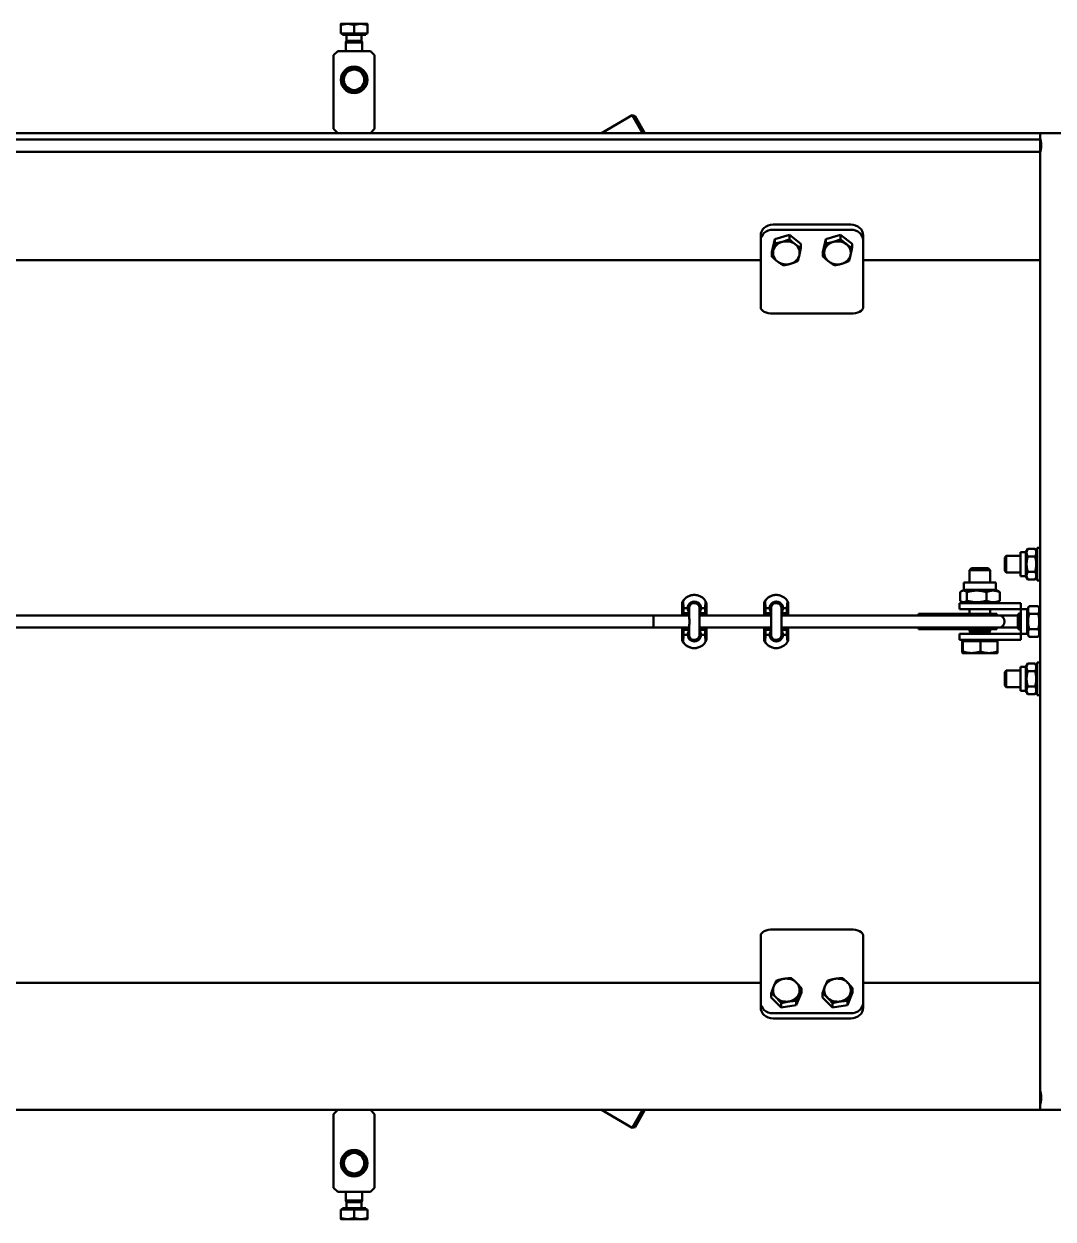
# Model space of a CAD drawing. Extents: x -3873 to 164127, y 7129 to 96529.
# Drawn here: x 86683 to 87185, y 70043 to 70627 of the extents above; entities that cross this region are included whole.
import ezdxf

# ---------------------------------------------------------------- set-up
doc = ezdxf.new("R2010")
doc.units = 0
doc.layers.add('LAYOUT Kromeka', color=1, linetype='CONTINUOUS', lineweight=5)
doc.layers.add('Visible (ISO)', color=7, linetype='CONTINUOUS', lineweight=50)

# ---------------------------------------------------------------- blocks, each defined once
blk = doc.blocks.new('Ana gerdirme')
at = {"layer": 'Visible (ISO)', "color": 0}
for p, q in [((52722.16, 103115.61), (52718.91, 103115.61)), ((52718.91, 103110.91), (52718.91, 103115.03)), ((52725.41, 103110.91), (52718.91, 103110.91)), ((52719.71, 103110.91), (52719.71, 103110.31)), ((52728.66, 103115.61), (52722.16, 103115.61)), ((52725.41, 103110.91), (52725.41, 103115.03)), ((52731.91, 103110.91), (52725.41, 103110.91)), ((52731.91, 103115.61), (52728.66, 103115.61)), ((52731.11, 103110.91), (52731.11, 103110.31)), ((52731.91, 103110.91), (52731.91, 103115.03)), ((52719.71, 103110.31), (52731.11, 103110.31)), ((52721.75, 103107.33), (52721.41, 103106.56)), ((52721.41, 103106.56), (52729.41, 103106.56)), ((52721.41, 103106.56), (52721.41, 103102.31)), ((52721.75, 103110.31), (52721.75, 103107.33)), ((52721.75, 103107.33), (52729.07, 103107.33)), ((52729.07, 103110.31), (52729.07, 103107.33)), ((52729.07, 103107.33), (52729.41, 103106.56)), ((52729.41, 103106.56), (52729.41, 103102.31)), ((52715.41, 103100.31), (52717.41, 103102.31)), ((52715.41, 103100.31), (52715.41, 103064.31)), ((52733.41, 103102.31), (52717.41, 103102.31)), ((52733.41, 103102.31), (52735.41, 103100.31)), ((52735.41, 103064.31), (52735.41, 103100.31)), ((52727.91, 103094.31), (52722.91, 103094.31)), ((52719.41, 103088.31), (52719.41, 103085.81)), ((52731.41, 103085.81), (52731.41, 103088.31)), ((52861.19, 103071.01), (52846.12, 103062.31)), ((52866.21, 103062.31), (52861.19, 103071.01)), ((52862.55, 103070.64), (52861.19, 103071.01)), ((52862.55, 103070.64), (52867.36, 103062.31)), ((52717.41, 103062.31), (52715.41, 103064.31)), ((52735.41, 103064.31), (52733.41, 103062.31)), ((53060.41, 103059.21), (52062.41, 103059.21)), ((53060.41, 103062.31), (52331.26, 103062.31)), ((53060.41, 103059.56), (53060.41, 103062.31)), ((53060.41, 103062.31), (53072.41, 103062.31)), ((53060.41, 103059.21), (53060.41, 103059.56)), ((53060.41, 103059.21), (53060.41, 103053.21)), ((53060.41, 103053.21), (52062.41, 103053.21)), ((53060.41, 103053.06), (53060.41, 103053.21)), ((53060.41, 102826.44), (53060.41, 103053.06)), ((52929.91, 103017.63), (52967.91, 103017.63)), ((52923.91, 103012.43), (52923.91, 103009.93)), ((52929.91, 103015.13), (52967.91, 103015.13)), ((52930.78, 103010.47), (52937.9, 103012.54)), ((52937.9, 103012.54), (52943.53, 103008.24)), ((52937.9, 103012.54), (52937.9, 103010.48)), ((52955.78, 103010.47), (52962.9, 103012.54)), ((52962.9, 103012.54), (52968.53, 103008.24)), ((52962.9, 103012.54), (52962.9, 103010.48)), ((52973.91, 103009.93), (52973.91, 103012.43)), ((52923.91, 102991.1), (52923.91, 103009.93)), ((52929.3, 103004.1), (52930.78, 103010.47)), ((52930.78, 103010.47), (52930.78, 103008.41)), ((52943.53, 103008.24), (52943.53, 103006.18)), ((52954.3, 103004.1), (52955.78, 103010.47)), ((52955.78, 103010.47), (52955.78, 103008.41)), ((52968.53, 103008.24), (52968.53, 103006.18)), ((52973.91, 103009.93), (52973.91, 102991.1)), ((52923.91, 103000.31), (52396.91, 103000.31)), ((52929.3, 103004.1), (52929.3, 103002.04)), ((52954.3, 103004.1), (52954.3, 103002.04)), ((53060.41, 103000.31), (52973.91, 103000.31)), ((52923.91, 102991.1), (52923.91, 102988.02)), ((52973.91, 102988.02), (52973.91, 102991.1)), ((52923.91, 102977.15), (52923.91, 102988.02)), ((52973.91, 102988.02), (52973.91, 102977.15)), ((52967.91, 102974.15), (52929.91, 102974.15)), ((53043.01, 102855.04), (53043.78, 102855.81)), ((53043.01, 102848.58), (53043.01, 102855.04)), ((53043.78, 102855.81), (53043.78, 102847.81)), ((53050.81, 102855.81), (53043.78, 102855.81)), ((53050.81, 102846.01), (53050.81, 102857.61)), ((53053.31, 102857.61), (53050.81, 102857.61)), ((53053.31, 102857.61), (53054.3, 102859.32)), ((53053.31, 102846.01), (53053.31, 102857.61)), ((53057.83, 102859.32), (53054.3, 102859.32)), ((53057.83, 102855.56), (53054.3, 102855.56)), ((53058.81, 102857.61), (53057.83, 102859.32)), ((53058.81, 102843.81), (53058.81, 102859.81)), ((53060.41, 102859.81), (53058.81, 102859.81)), ((53026.83, 102849.81), (53025.91, 102848.89)), ((53035.91, 102848.89), (53025.91, 102848.89)), ((53025.91, 102842.81), (53025.91, 102848.89)), ((53026.83, 102849.81), (53034.99, 102849.81)), ((53034.99, 102849.81), (53035.91, 102848.89)), ((53035.91, 102842.81), (53035.91, 102848.89)), ((53043.01, 102848.58), (53043.78, 102847.81)), ((53023.11, 102842.81), (53038.71, 102842.81)), ((53023.11, 102839.31), (53023.11, 102842.81)), ((53038.71, 102839.31), (53038.71, 102842.81)), ((53050.81, 102847.81), (53043.78, 102847.81)), ((53053.31, 102846.01), (53050.81, 102846.01)), ((53053.31, 102846.01), (53054.3, 102844.3)), ((53057.83, 102848.06), (53054.3, 102848.06)), ((53057.83, 102844.3), (53054.3, 102844.3)), ((53058.81, 102846.01), (53057.83, 102844.3)), ((53060.41, 102843.81), (53058.81, 102843.81)), ((52891.46, 102836.81), (52891.47, 102836.81)), ((52931.45, 102836.81), (52931.47, 102836.81)), ((53021.26, 102833.97), (53021.26, 102838.15)), ((53023.11, 102839.31), (53021.89, 102838.61)), ((53023.11, 102839.31), (53038.71, 102839.31)), ((53024.54, 102833.97), (53024.54, 102838.15)), ((53034.19, 102833.97), (53034.19, 102838.15)), ((53038.71, 102839.31), (53039.93, 102838.61)), ((53040.56, 102833.97), (53040.56, 102838.15)), ((52885.53, 102826.81), (52885.53, 102832.98)), ((52886.02, 102833.81), (52886.28, 102830.31)), ((52891.53, 102832.81), (52891.45, 102832.81)), ((52896.74, 102830.31), (52896.97, 102833.81)), ((52897.38, 102826.81), (52897.38, 102832.98)), ((52925.53, 102826.81), (52925.53, 102832.98)), ((52926.02, 102833.81), (52926.28, 102830.31)), ((52931.53, 102832.81), (52931.45, 102832.81)), ((52936.74, 102830.31), (52936.97, 102833.81)), ((52937.38, 102826.81), (52937.38, 102832.98)), ((53020.91, 102832.81), (53020.91, 102829.81)), ((53020.91, 102832.81), (53023.91, 102832.81)), ((53023.11, 102832.81), (53021.89, 102833.51)), ((53050.91, 102832.81), (53023.91, 102832.81)), ((53038.71, 102832.81), (53039.93, 102833.51)), ((53050.91, 102829.81), (53050.91, 102832.81)), ((53053.91, 102829.46), (53054.98, 102831.32)), ((53059.34, 102831.32), (53054.98, 102831.32)), ((53060.41, 102829.46), (53059.34, 102831.32)), ((52194.94, 102826.81), (52871.54, 102826.81)), ((52889.06, 102826.81), (52871.54, 102826.81)), ((52886.28, 102827.81), (52885.98, 102827.28)), ((52886.28, 102830.31), (52886.28, 102827.81)), ((52888.26, 102830.31), (52886.28, 102830.31)), ((52886.28, 102827.81), (52889.06, 102827.81)), ((52894.06, 102827.81), (52896.74, 102827.81)), ((52929.06, 102826.81), (52894.06, 102826.81)), ((52896.74, 102830.31), (52894.76, 102830.31)), ((52896.74, 102827.81), (52896.74, 102830.31)), ((52897, 102827.28), (52896.74, 102827.81)), ((52926.28, 102827.81), (52925.98, 102827.28)), ((52926.28, 102830.31), (52926.28, 102827.81)), ((52928.26, 102830.31), (52926.28, 102830.31)), ((52926.28, 102827.81), (52929.06, 102827.81)), ((52934.06, 102827.81), (52936.74, 102827.81)), ((52967.36, 102826.81), (52934.06, 102826.81)), ((52936.74, 102830.31), (52934.76, 102830.31)), ((52936.74, 102827.81), (52936.74, 102830.31)), ((52937, 102827.28), (52936.74, 102827.81)), ((52975.37, 102826.81), (52967.36, 102826.81)), ((53018.99, 102826.81), (52975.37, 102826.81)), ((53002.2, 102827.58), (53001.01, 102827.58)), ((53001.01, 102827.58), (53001.01, 102826.81)), ((53002.2, 102827.58), (53002.2, 102826.87)), ((53022.95, 102827.58), (53002.2, 102827.58)), ((53002.2, 102826.87), (53022.95, 102826.87)), ((53039.91, 102826.81), (53018.99, 102826.81)), ((53023.91, 102829.81), (53020.91, 102829.81)), ((53024.25, 102827.58), (53022.95, 102827.58)), ((53022.95, 102826.87), (53022.95, 102827.58)), ((53023.91, 102829.81), (53050.91, 102829.81)), ((53024.25, 102827.58), (53024.25, 102827.56)), ((53024.25, 102827.58), (53025.37, 102827.58)), ((53025.61, 102827.56), (53024.25, 102827.56)), ((53039.11, 102827.56), (53025.61, 102827.56)), ((53039.11, 102826.82), (53025.61, 102826.82)), ((53025.91, 102827.56), (53025.91, 102829.81)), ((53035.91, 102827.56), (53035.91, 102829.81)), ((53039.11, 102827.56), (53039.11, 102826.82)), ((53049.41, 102826.81), (53039.91, 102826.81)), ((53049.41, 102827.04), (53050.18, 102827.81)), ((53049.41, 102827.04), (53050.18, 102827.81)), ((53049.41, 102820.58), (53049.41, 102827.04)), ((53049.41, 102820.58), (53049.41, 102827.04)), ((53050.18, 102827.81), (53050.18, 102819.81)), ((53050.91, 102827.81), (53050.18, 102827.81)), ((53050.18, 102827.81), (53050.18, 102819.81)), ((53050.91, 102827.81), (53050.18, 102827.81)), ((53053.91, 102829.81), (53050.91, 102829.81)), ((53050.91, 102829.81), (53050.91, 102817.81)), ((53053.91, 102829.81), (53053.91, 102817.81)), ((53059.34, 102827.56), (53054.98, 102827.56)), ((53060.41, 102821.18), (53060.41, 102826.44)), ((52194.94, 102820.81), (52871.54, 102820.81)), ((52889.06, 102820.81), (52871.54, 102820.81)), ((52885.53, 102814.64), (52885.53, 102820.81)), ((52885.98, 102820.34), (52886.28, 102819.81)), ((52886.28, 102819.81), (52886.28, 102817.31)), ((52889.06, 102819.81), (52886.28, 102819.81)), ((52929.06, 102820.81), (52894.06, 102820.81)), ((52896.74, 102819.81), (52894.06, 102819.81)), ((52896.74, 102819.81), (52897, 102820.34)), ((52896.74, 102817.31), (52896.74, 102819.81)), ((52897.38, 102814.64), (52897.38, 102820.81)), ((52925.53, 102814.64), (52925.53, 102820.81)), ((52925.98, 102820.34), (52926.28, 102819.81)), ((52926.28, 102819.81), (52926.28, 102817.31)), ((52929.06, 102819.81), (52926.28, 102819.81)), ((52967.36, 102820.81), (52934.06, 102820.81)), ((52936.74, 102819.81), (52934.06, 102819.81)), ((52936.74, 102819.81), (52937, 102820.34)), ((52936.74, 102817.31), (52936.74, 102819.81)), ((52937.38, 102814.64), (52937.38, 102820.81)), ((52967.36, 102820.81), (52975.37, 102820.81)), ((53018.99, 102820.81), (52975.37, 102820.81)), ((53001.01, 102820.81), (53001.01, 102820.04)), ((53001.01, 102820.04), (53002.2, 102820.04)), ((53002.2, 102820.75), (53002.2, 102820.04)), ((53022.95, 102820.75), (53002.2, 102820.75)), ((53022.95, 102820.04), (53002.2, 102820.04)), ((53018.99, 102820.81), (53039.91, 102820.81)), ((53022.95, 102820.04), (53022.95, 102820.75)), ((53022.95, 102820.04), (53024.25, 102820.04)), ((53024.25, 102820.06), (53024.25, 102820.04)), ((53024.25, 102820.06), (53025.61, 102820.06)), ((53025.37, 102820.04), (53024.25, 102820.04)), ((53025.61, 102820.8), (53039.11, 102820.8)), ((53025.61, 102820.06), (53039.11, 102820.06)), ((53025.91, 102819.31), (53025.91, 102820.06)), ((53035.91, 102819.31), (53025.91, 102819.31)), ((53026.32, 102818.39), (53025.91, 102819.31)), ((53035.5, 102818.39), (53035.91, 102819.31)), ((53035.91, 102819.31), (53035.91, 102820.06)), ((53039.11, 102820.8), (53039.11, 102820.06)), ((53049.41, 102820.81), (53039.91, 102820.81)), ((53049.41, 102820.58), (53050.18, 102819.81)), ((53049.41, 102820.58), (53050.18, 102819.81)), ((53050.91, 102819.81), (53050.18, 102819.81)), ((53050.91, 102819.81), (53050.18, 102819.81)), ((53059.34, 102820.06), (53054.98, 102820.06)), ((53060.41, 102594.56), (53060.41, 102821.18)), ((52886.28, 102817.31), (52886.02, 102813.81)), ((52886.28, 102817.31), (52888.26, 102817.31)), ((52891.53, 102814.81), (52891.45, 102814.81)), ((52894.76, 102817.31), (52896.74, 102817.31)), ((52896.97, 102813.81), (52896.74, 102817.31)), ((52926.28, 102817.31), (52926.02, 102813.81)), ((52926.28, 102817.31), (52928.26, 102817.31)), ((52931.53, 102814.81), (52931.45, 102814.81)), ((52934.76, 102817.31), (52936.74, 102817.31)), ((52936.97, 102813.81), (52936.74, 102817.31)), ((53020.91, 102817.81), (53020.91, 102814.81)), ((53020.91, 102817.81), (53023.91, 102817.81)), ((53023.91, 102814.81), (53020.91, 102814.81)), ((53022.3, 102814.21), (53022.53, 102814.21)), ((53022.3, 102814.21), (53022.3, 102809.17)), ((53022.53, 102814.21), (53022.53, 102809.17)), ((53022.53, 102814.21), (53031.14, 102814.21)), ((53023.21, 102814.21), (53023.21, 102814.81)), ((53050.91, 102817.81), (53023.91, 102817.81)), ((53023.91, 102814.81), (53050.91, 102814.81)), ((53035.5, 102818.39), (53026.32, 102818.39)), ((53026.32, 102817.81), (53026.32, 102818.39)), ((53031.14, 102814.21), (53031.14, 102809.17)), ((53031.14, 102814.21), (53039.52, 102814.21)), ((53035.5, 102817.81), (53035.5, 102818.39)), ((53038.61, 102814.21), (53038.61, 102814.81)), ((53039.52, 102814.21), (53039.52, 102809.17)), ((53053.91, 102817.81), (53050.91, 102817.81)), ((53050.91, 102814.81), (53050.91, 102817.81)), ((53053.91, 102818.16), (53054.98, 102816.3)), ((53059.34, 102816.3), (53054.98, 102816.3)), ((53060.41, 102818.16), (53059.34, 102816.3)), ((52891.46, 102810.81), (52891.47, 102810.81)), ((52931.45, 102810.81), (52931.47, 102810.81)), ((53022.41, 102808.41), (53026.83, 102808.41)), ((53022.41, 102808.41), (53022.41, 102808.41)), ((53022.41, 102808.41), (53022.41, 102808.41)), ((53026.83, 102808.41), (53035.33, 102808.41)), ((53035.33, 102808.41), (53039.41, 102808.41)), ((53039.41, 102808.41), (53039.41, 102808.41)), ((53050.81, 102790.01), (53050.81, 102801.61)), ((53053.31, 102801.61), (53050.81, 102801.61)), ((53053.31, 102801.61), (53054.3, 102803.32)), ((53053.31, 102790.01), (53053.31, 102801.61)), ((53057.83, 102803.32), (53054.3, 102803.32)), ((53058.81, 102801.61), (53057.83, 102803.32)), ((53058.81, 102787.81), (53058.81, 102803.81)), ((53060.41, 102803.81), (53058.81, 102803.81)), ((53043.01, 102799.04), (53043.78, 102799.81)), ((53043.01, 102792.58), (53043.01, 102799.04)), ((53043.78, 102799.81), (53043.78, 102791.81)), ((53050.81, 102799.81), (53043.78, 102799.81)), ((53057.83, 102799.56), (53054.3, 102799.56)), ((53043.01, 102792.58), (53043.78, 102791.81)), ((53050.81, 102791.81), (53043.78, 102791.81)), ((53053.31, 102790.01), (53050.81, 102790.01)), ((53053.31, 102790.01), (53054.3, 102788.3)), ((53057.83, 102792.06), (53054.3, 102792.06)), ((53058.81, 102790.01), (53057.83, 102788.3)), ((53057.83, 102788.3), (53054.3, 102788.3)), ((53060.41, 102787.81), (53058.81, 102787.81)), ((52929.91, 102673.47), (52967.91, 102673.47)), ((52923.91, 102659.6), (52923.91, 102670.47)), ((52973.91, 102670.47), (52973.91, 102659.6)), ((52923.91, 102659.6), (52923.91, 102656.52)), ((52923.91, 102637.69), (52923.91, 102656.52)), ((52973.91, 102656.52), (52973.91, 102659.6)), ((52973.91, 102656.52), (52973.91, 102637.69)), ((52923.91, 102647.31), (51060.41, 102647.31)), ((52943.79, 102642.63), (52943.79, 102644.69)), ((52968.79, 102642.63), (52968.79, 102644.69)), ((53060.41, 102647.31), (52973.91, 102647.31)), ((52929.03, 102640.27), (52929.03, 102642.33)), ((52933.9, 102635.33), (52929.03, 102640.27)), ((52943.79, 102642.63), (52941.28, 102636.5)), ((52941.28, 102636.5), (52941.28, 102638.56)), ((52954.03, 102640.27), (52954.03, 102642.33)), ((52958.9, 102635.33), (52954.03, 102640.27)), ((52968.79, 102642.63), (52966.28, 102636.5)), ((52966.28, 102636.5), (52966.28, 102638.56)), ((52923.91, 102637.69), (52923.91, 102635.19)), ((52967.91, 102632.49), (52929.91, 102632.49)), ((52933.9, 102635.33), (52933.9, 102637.39)), ((52941.28, 102636.5), (52933.9, 102635.33)), ((52958.9, 102635.33), (52958.9, 102637.39)), ((52966.28, 102636.5), (52958.9, 102635.33)), ((52973.91, 102635.19), (52973.91, 102637.69)), ((52967.91, 102629.99), (52929.91, 102629.99)), ((53060.41, 102588.06), (53060.41, 102594.56)), ((53060.41, 102585.31), (53060.41, 102588.06)), ((53060.41, 102585.31), (52331.26, 102585.31)), ((52715.41, 102583.31), (52717.41, 102585.31)), ((52715.41, 102583.31), (52715.41, 102547.31)), ((52733.41, 102585.31), (52735.41, 102583.31)), ((52735.41, 102547.31), (52735.41, 102583.31)), ((52846.12, 102585.31), (52861.19, 102576.61)), ((52861.19, 102576.61), (52866.21, 102585.31)), ((52867.36, 102585.31), (52862.55, 102576.98)), ((53060.41, 102585.31), (53072.41, 102585.31)), ((52862.55, 102576.98), (52861.19, 102576.61)), ((52719.41, 102561.81), (52719.41, 102559.31)), ((52731.41, 102559.31), (52731.41, 102561.81)), ((52722.91, 102553.31), (52727.91, 102553.31)), ((52717.41, 102545.31), (52715.41, 102547.31)), ((52717.41, 102545.31), (52733.41, 102545.31)), ((52721.41, 102541.06), (52721.41, 102545.31)), ((52729.41, 102541.06), (52729.41, 102545.31)), ((52735.41, 102547.31), (52733.41, 102545.31)), ((52729.41, 102541.06), (52721.41, 102541.06)), ((52721.75, 102540.29), (52721.41, 102541.06)), ((52729.07, 102540.29), (52721.75, 102540.29)), ((52721.75, 102537.31), (52721.75, 102540.29)), ((52729.07, 102540.29), (52729.41, 102541.06)), ((52729.07, 102537.31), (52729.07, 102540.29)), ((52718.91, 102536.71), (52718.91, 102532.59)), ((52718.91, 102536.71), (52725.41, 102536.71)), ((52731.11, 102537.31), (52719.71, 102537.31)), ((52719.71, 102536.71), (52719.71, 102537.31)), ((52725.41, 102536.71), (52725.41, 102532.59)), ((52725.41, 102536.71), (52731.91, 102536.71)), ((52731.11, 102536.71), (52731.11, 102537.31)), ((52731.91, 102536.71), (52731.91, 102532.59)), ((52718.91, 102532.01), (52722.16, 102532.01)), ((52722.16, 102532.01), (52728.66, 102532.01)), ((52728.66, 102532.01), (52731.91, 102532.01))]:
    blk.add_line(p, q, dxfattribs=at)
for centre, radius in [((52725.41, 103088.31), 6.5), ((52725.41, 103088.31), 6), ((52725.41, 103088.31), 5), ((52725.41, 102559.31), 6.5), ((52725.41, 102559.31), 6), ((52725.41, 102559.31), 5)]:
    blk.add_circle(centre, radius, dxfattribs=at)
for centre, radius, start, end in [((53039.4, 102823.81), 3.02, 95.5104, 96.59765), ((53039.91, 102823.81), 3, 270, 90), ((53039.4, 102823.81), 3.02, 263.40235, 264.4896)]:
    blk.add_arc(centre, radius, start, end, dxfattribs=at)
for centre, major_axis, ratio, start_param, end_param in [((52929.91, 103012.43), (-6, 0), 0.866025, 4.712389, 6.283185), ((52967.91, 103012.43), (6, 0), 0.866025, 0, 1.570796), ((52929.91, 103009.93), (-6, 0), 0.866025, 4.712389, 6.283185), ((52967.91, 103009.93), (6, 0), 0.866025, 0, 1.570796), ((52936.41, 103003.82), (-6.5, 0), 0.866025, 5.036433, 6.08363), ((52936.41, 103003.82), (-6.5, 0), 0.866025, 3.989235, 5.036433), ((52936.41, 103003.82), (6.5, 0), 0.866025, 6.08363, 7.130828), ((52961.41, 103003.82), (-6.5, 0), 0.866025, 5.036433, 6.08363), ((52961.41, 103003.82), (-6.5, 0), 0.866025, 3.989235, 5.036433), ((52961.41, 103003.82), (6.5, 0), 0.866025, 6.08363, 7.130828), ((52936.41, 103003.82), (-6.5, 0), 0.866025, 6.08363, 7.130828), ((52936.41, 103003.82), (6.5, 0), 0.866025, 5.036433, 6.08363), ((52961.41, 103003.82), (-6.5, 0), 0.866025, 6.08363, 7.130828), ((52961.41, 103003.82), (6.5, 0), 0.866025, 5.036433, 6.08363), ((52936.41, 103003.82), (6.5, 0), 0.866025, 3.989235, 5.036433), ((52961.41, 103003.82), (6.5, 0), 0.866025, 3.989235, 5.036433), ((52929.91, 102977.15), (-6, 0), 0.5, 0, 1.570796), ((52967.91, 102977.15), (6, 0), 0.5, 4.712389, 6.283185), ((52891.51, 102830.31), (4.61, -4.61), 0.9945, 2.660293, 3.360707), ((52891.51, 102830.31), (4.61, -4.61), 0.9945, 1.357198, 2.057612), ((52931.51, 102830.31), (4.61, -4.61), 0.9945, 2.660293, 3.360707), ((52931.51, 102830.31), (4.61, -4.61), 0.9945, 1.357198, 2.057612), ((52891.92, 102830.31), (7.01, 0), 0.926904, 2.572551, 2.717879), ((52891.45, 102830.31), (0, -6.5), 0.999985, 3.703662, 4.001983), ((52891.51, 102830.31), (2.3, -2.3), 0.9945, 0.788156, 3.929749), ((52891.45, 102830.31), (0, 2.5), 0.999985, 0, 1.848538), ((52891.45, 102830.31), (0, 3.25), 0.999985, 4.071772, 6.276609), ((52891.92, 102830.31), (0, -6.5), 0.921109, 1.99451, 2.139838), ((52931.92, 102830.31), (7.01, 0), 0.926904, 2.572551, 2.717879), ((52931.45, 102830.31), (0, -6.5), 0.999985, 3.703662, 4.001983), ((52931.51, 102830.31), (2.3, -2.3), 0.9945, 0.788156, 3.929749), ((52931.45, 102830.31), (0, 2.5), 0.999985, 0, 1.848538), ((52931.45, 102830.31), (0, 3.25), 0.999985, 4.071772, 6.276609), ((52931.92, 102830.31), (0, -6.5), 0.921109, 1.99451, 2.139838), ((52886.02, 102823.81), (0, 3.5), 0.075441, 0.133136, 0.5411), ((52891.51, 102830.31), (0, 3.25), 0.999985, 1.570796, 2.285717), ((52891.51, 102830.31), (0, -3.25), 0.999985, 0.899775, 1.570796), ((52896.97, 102823.81), (0, -3.5), 0.06441, 2.600493, 3.008456), ((52926.02, 102823.81), (0, 3.5), 0.075441, 0.133136, 0.5411), ((52931.51, 102830.31), (0, 3.25), 0.999985, 1.570796, 2.285717), ((52931.51, 102830.31), (0, -3.25), 0.999985, 0.899775, 1.570796), ((52936.97, 102823.81), (0, -3.5), 0.06441, 2.600493, 3.008456), ((53025.37, 102823.81), (0, 3.77), 0.446198, 6.180134, 6.283185), ((52886.02, 102823.81), (0, 3.5), 0.075441, 2.600493, 3.008456), ((52891.51, 102817.31), (0, 3.25), 0.999985, 0.855876, 1.570796), ((52891.45, 102817.31), (0, -3.25), 0.999985, 0.006576, 2.211413), ((52891.51, 102817.31), (0, -3.25), 0.999985, 1.570796, 2.241818), ((52896.97, 102823.81), (0, -3.5), 0.06441, 0.133136, 0.5411), ((52926.02, 102823.81), (0, 3.5), 0.075441, 2.600493, 3.008456), ((52931.51, 102817.31), (0, 3.25), 0.999985, 0.855876, 1.570796), ((52931.45, 102817.31), (0, -3.25), 0.999985, 0.006576, 2.211413), ((52931.51, 102817.31), (0, -3.25), 0.999985, 1.570796, 2.241818), ((52936.97, 102823.81), (0, -3.5), 0.06441, 0.133136, 0.5411), ((53025.37, 102823.81), (0, -3.77), 0.446198, 0, 0.103051), ((52891.92, 102817.31), (-7.01, 0), 0.926904, 0.423713, 0.569042), ((52891.51, 102817.31), (-4.61, -4.61), 0.9945, 6.064071, 6.764485), ((52891.51, 102817.31), (2.3, 2.3), 0.9945, 2.353437, 5.495029), ((52891.45, 102817.31), (0, -2.5), 0.999985, 4.434648, 6.283185), ((52891.51, 102817.31), (-4.61, -4.61), 0.9945, 1.083981, 1.784395), ((52891.92, 102817.31), (0, 6.5), 0.921109, 4.143347, 4.288676), ((52931.92, 102817.31), (-7.01, 0), 0.926904, 0.423713, 0.569042), ((52931.51, 102817.31), (-4.61, -4.61), 0.9945, 6.064071, 6.764485), ((52931.51, 102817.31), (2.3, 2.3), 0.9945, 2.353437, 5.495029), ((52931.45, 102817.31), (0, -2.5), 0.999985, 4.434648, 6.283185), ((52931.51, 102817.31), (-4.61, -4.61), 0.9945, 1.083981, 1.784395), ((52931.92, 102817.31), (0, 6.5), 0.921109, 4.143347, 4.288676), ((52891.45, 102817.31), (0, -6.5), 0.999985, 5.422795, 5.721116), ((52931.45, 102817.31), (0, -6.5), 0.999985, 5.422795, 5.721116), ((52929.91, 102670.47), (-6, 0), 0.5, 4.712389, 6.283185), ((52967.91, 102670.47), (6, 0), 0.5, 0, 1.570796), ((52936.41, 102643.8), (-6.5, 0), 0.866025, 5.94175, 6.988947), ((52936.41, 102643.8), (-6.5, 0), 0.866025, 4.894552, 5.94175), ((52936.41, 102643.8), (-6.5, 0), 0.866025, 3.847355, 4.894552), ((52936.41, 102643.8), (6.5, 0), 0.866025, 5.94175, 6.988947), ((52961.41, 102643.8), (-6.5, 0), 0.866025, 5.94175, 6.988947), ((52961.41, 102643.8), (-6.5, 0), 0.866025, 4.894552, 5.94175), ((52961.41, 102643.8), (-6.5, 0), 0.866025, 3.847355, 4.894552), ((52961.41, 102643.8), (6.5, 0), 0.866025, 5.94175, 6.988947), ((52936.41, 102643.8), (6.5, 0), 0.866025, 3.847355, 4.894552), ((52936.41, 102643.8), (6.5, 0), 0.866025, 4.894552, 5.94175), ((52961.41, 102643.8), (6.5, 0), 0.866025, 3.847355, 4.894552), ((52961.41, 102643.8), (6.5, 0), 0.866025, 4.894552, 5.94175), ((52929.91, 102637.69), (-6, 0), 0.866025, 0, 1.570796), ((52929.91, 102635.19), (-6, 0), 0.866025, 0, 1.570796), ((52967.91, 102637.69), (6, 0), 0.866025, 4.712389, 6.283185), ((52967.91, 102635.19), (6, 0), 0.866025, 4.712389, 6.283185)]:
    blk.add_ellipse(centre, major_axis=major_axis, ratio=ratio, start_param=start_param, end_param=end_param, dxfattribs=at)
blk.add_ellipse((52871.54, 102823.81), major_axis=(0, -3), ratio=0.005516, dxfattribs=at)
for points, weights in [([(52718.91, 103115.03), (52718.91, 103115.61), (52718.91, 103115.61)], [1, 1.0379548493, 1]), ([(52722.16, 103115.61), (52720.65, 103115.61), (52718.91, 103115.03)], [1, 1.0379548493, 1]), ([(52725.41, 103115.03), (52723.67, 103115.61), (52722.16, 103115.61)], [1, 1.0379548493, 1]), ([(52728.66, 103115.61), (52727.15, 103115.61), (52725.41, 103115.03)], [1, 1.0379548493, 1]), ([(52731.91, 103115.03), (52730.17, 103115.61), (52728.66, 103115.61)], [1, 1.0379548493, 1]), ([(52731.91, 103115.61), (52731.91, 103115.61), (52731.91, 103115.03)], [1, 1.0379548493, 1]), ([(52930.04, 103004.94), (52930.38, 103006.41), (52930.78, 103008.41)], [1, 1.0379548493, 1]), ([(52930.78, 103008.41), (52932.69, 103008.68), (52934.34, 103009.16)], [1, 1.0379548493, 1]), ([(52934.34, 103009.16), (52935.99, 103009.64), (52937.9, 103010.48)], [1, 1.0379548493, 1]), ([(52937.9, 103010.48), (52939.41, 103009.04), (52940.71, 103008.04)], [1, 1.0379548493, 1]), ([(52940.71, 103008.04), (52942.02, 103007.04), (52943.53, 103006.18)], [1, 1.0379548493, 1]), ([(52943.53, 103006.18), (52943.13, 103004.18), (52942.78, 103002.7)], [1, 1.0379548493, 1]), ([(52955.04, 103004.94), (52955.38, 103006.41), (52955.78, 103008.41)], [1, 1.0379548493, 1]), ([(52955.78, 103008.41), (52957.69, 103008.68), (52959.34, 103009.16)], [1, 1.0379548493, 1]), ([(52959.34, 103009.16), (52960.99, 103009.64), (52962.9, 103010.48)], [1, 1.0379548493, 1]), ([(52962.9, 103010.48), (52964.41, 103009.04), (52965.71, 103008.04)], [1, 1.0379548493, 1]), ([(52965.71, 103008.04), (52967.02, 103007.04), (52968.53, 103006.18)], [1, 1.0379548493, 1]), ([(52968.53, 103006.18), (52968.13, 103004.18), (52967.78, 103002.7)], [1, 1.0379548493, 1]), ([(52929.3, 103002.04), (52929.69, 103003.46), (52930.04, 103004.94)], [1, 1.0379548493, 1]), ([(52932.11, 102999.6), (52930.8, 103000.6), (52929.3, 103002.04)], [1, 1.0379548493, 1]), ([(52942.78, 103002.7), (52942.44, 103001.23), (52942.04, 102999.81)], [1, 1.0379548493, 1]), ([(52954.3, 103002.04), (52954.69, 103003.46), (52955.04, 103004.94)], [1, 1.0379548493, 1]), ([(52957.11, 102999.6), (52955.8, 103000.6), (52954.3, 103002.04)], [1, 1.0379548493, 1]), ([(52967.78, 103002.7), (52967.44, 103001.23), (52967.04, 102999.81)], [1, 1.0379548493, 1]), ([(52934.92, 102997.74), (52933.41, 102998.6), (52932.11, 102999.6)], [1, 1.0379548493, 1]), ([(52938.48, 102998.48), (52936.83, 102998), (52934.92, 102997.74)], [1, 1.0379548493, 1]), ([(52942.04, 102999.81), (52940.13, 102998.96), (52938.48, 102998.48)], [1, 1.0379548493, 1]), ([(52959.92, 102997.74), (52958.41, 102998.6), (52957.11, 102999.6)], [1, 1.0379548493, 1]), ([(52963.48, 102998.48), (52961.83, 102998), (52959.92, 102997.74)], [1, 1.0379548493, 1]), ([(52967.04, 102999.81), (52965.13, 102998.96), (52963.48, 102998.48)], [1, 1.0379548493, 1]), ([(53054.3, 102859.32), (53053.21, 102857.44), (53054.3, 102855.56)], [1, 1.15470053838, 1]), ([(53054.3, 102855.56), (53053.21, 102851.81), (53054.3, 102848.06)], [1, 1.15470053838, 1]), ([(53057.83, 102855.56), (53058.91, 102857.44), (53057.83, 102859.32)], [1, 1.15470053838, 1]), ([(53057.83, 102848.06), (53058.91, 102851.81), (53057.83, 102855.56)], [1, 1.15470053838, 1]), ([(53054.3, 102848.06), (53053.21, 102846.18), (53054.3, 102844.3)], [1, 1.15470053838, 1]), ([(53057.83, 102844.3), (53058.91, 102846.18), (53057.83, 102848.06)], [1, 1.15470053838, 1]), ([(53024.54, 102838.15), (53022.9, 102839.56), (53021.26, 102838.15)], [1, 1.15470053838, 1]), ([(53034.19, 102838.15), (53029.36, 102839.56), (53024.54, 102838.15)], [1, 1.15470053838, 1]), ([(53040.56, 102838.15), (53037.37, 102839.56), (53034.19, 102838.15)], [1, 1.15470053838, 1]), ([(53039.93, 102838.61), (53040.23, 102838.43), (53040.56, 102838.15)], [1.04549946327, 1.02771491473, 1]), ([(53021.26, 102833.97), (53022.9, 102832.56), (53024.54, 102833.97)], [1, 1.15470053838, 1]), ([(53024.54, 102833.97), (53029.36, 102832.56), (53034.19, 102833.97)], [1, 1.15470053838, 1]), ([(53034.19, 102833.97), (53037.37, 102832.56), (53040.56, 102833.97)], [1, 1.15470053838, 1]), ([(53040.56, 102833.97), (53040.23, 102833.69), (53039.93, 102833.51)], [1, 1.02771491473, 1.04549946327]), ([(53054.98, 102831.32), (53053.9, 102829.44), (53054.98, 102827.56)], [1, 1.15470053838, 1]), ([(53059.34, 102827.56), (53060.42, 102829.44), (53059.34, 102831.32)], [1, 1.15470053838, 1]), ([(53054.98, 102827.56), (53053.9, 102823.81), (53054.98, 102820.06)], [1, 1.15470053838, 1]), ([(53059.34, 102820.06), (53060.42, 102823.81), (53059.34, 102827.56)], [1, 1.15470053838, 1]), ([(53054.98, 102820.06), (53053.9, 102818.18), (53054.98, 102816.3)], [1, 1.15470053838, 1]), ([(53059.34, 102816.3), (53060.42, 102818.18), (53059.34, 102820.06)], [1, 1.15470053838, 1]), ([(53022.3, 102809.17), (53022.36, 102808.41), (53022.41, 102808.41)], [1, 1.0379548493, 1]), ([(53022.41, 102808.41), (53022.46, 102808.41), (53022.53, 102809.17)], [1, 1.0379548493, 1]), ([(53022.53, 102809.17), (53024.83, 102808.41), (53026.83, 102808.41)], [1, 1.0379548493, 1]), ([(53026.83, 102808.41), (53028.83, 102808.41), (53031.14, 102809.17)], [1, 1.0379548493, 1]), ([(53031.14, 102809.17), (53033.38, 102808.41), (53035.33, 102808.41)], [1, 1.0379548493, 1]), ([(53035.33, 102808.41), (53037.27, 102808.41), (53039.52, 102809.17)], [1, 1.0379548493, 1]), ([(53039.52, 102809.17), (53039.46, 102808.44), (53039.41, 102808.41)], [1, 1.03638601353, 1.00300797819]), ([(53054.3, 102803.32), (53053.21, 102801.44), (53054.3, 102799.56)], [1, 1.15470053838, 1]), ([(53057.83, 102799.56), (53058.91, 102801.44), (53057.83, 102803.32)], [1, 1.15470053838, 1]), ([(53054.3, 102799.56), (53053.21, 102795.81), (53054.3, 102792.06)], [1, 1.15470053838, 1]), ([(53057.83, 102792.06), (53058.91, 102795.81), (53057.83, 102799.56)], [1, 1.15470053838, 1]), ([(53054.3, 102792.06), (53053.21, 102790.18), (53054.3, 102788.3)], [1, 1.15470053838, 1]), ([(53057.83, 102788.3), (53058.91, 102790.18), (53057.83, 102792.06)], [1, 1.15470053838, 1]), ([(52929.03, 102642.33), (52929.7, 102644.26), (52930.29, 102645.69)], [1, 1.0379548493, 1]), ([(52930.29, 102645.69), (52930.87, 102647.11), (52931.54, 102648.46)], [1, 1.0379548493, 1]), ([(52931.54, 102648.46), (52933.52, 102649.06), (52935.23, 102649.34)], [1, 1.0379548493, 1]), ([(52935.23, 102649.34), (52936.95, 102649.61), (52938.92, 102649.63)], [1, 1.0379548493, 1]), ([(52938.92, 102649.63), (52940.23, 102648.6), (52941.36, 102647.45)], [1, 1.0379548493, 1]), ([(52941.36, 102647.45), (52942.49, 102646.3), (52943.79, 102644.69)], [1, 1.0379548493, 1]), ([(52943.79, 102644.69), (52943.12, 102643.34), (52942.54, 102641.92)], [1, 1.0379548493, 1]), ([(52954.03, 102642.33), (52954.7, 102644.26), (52955.29, 102645.69)], [1, 1.0379548493, 1]), ([(52955.29, 102645.69), (52955.87, 102647.11), (52956.54, 102648.46)], [1, 1.0379548493, 1]), ([(52956.54, 102648.46), (52958.52, 102649.06), (52960.23, 102649.34)], [1, 1.0379548493, 1]), ([(52960.23, 102649.34), (52961.95, 102649.61), (52963.92, 102649.63)], [1, 1.0379548493, 1]), ([(52963.92, 102649.63), (52965.23, 102648.6), (52966.36, 102647.45)], [1, 1.0379548493, 1]), ([(52966.36, 102647.45), (52967.49, 102646.3), (52968.79, 102644.69)], [1, 1.0379548493, 1]), ([(52968.79, 102644.69), (52968.12, 102643.34), (52967.54, 102641.92)], [1, 1.0379548493, 1]), ([(52931.46, 102640.15), (52930.33, 102641.3), (52929.03, 102642.33)], [1, 1.0379548493, 1]), ([(52933.9, 102637.39), (52932.59, 102639), (52931.46, 102640.15)], [1, 1.0379548493, 1]), ([(52937.59, 102638.26), (52935.87, 102637.99), (52933.9, 102637.39)], [1, 1.0379548493, 1]), ([(52941.28, 102638.56), (52939.3, 102638.54), (52937.59, 102638.26)], [1, 1.0379548493, 1]), ([(52942.54, 102641.92), (52941.95, 102640.49), (52941.28, 102638.56)], [1, 1.0379548493, 1]), ([(52956.46, 102640.15), (52955.33, 102641.3), (52954.03, 102642.33)], [1, 1.0379548493, 1]), ([(52958.9, 102637.39), (52957.59, 102639), (52956.46, 102640.15)], [1, 1.0379548493, 1]), ([(52962.59, 102638.26), (52960.87, 102637.99), (52958.9, 102637.39)], [1, 1.0379548493, 1]), ([(52966.28, 102638.56), (52964.3, 102638.54), (52962.59, 102638.26)], [1, 1.0379548493, 1]), ([(52967.54, 102641.92), (52966.95, 102640.49), (52966.28, 102638.56)], [1, 1.0379548493, 1]), ([(52718.91, 102532.01), (52718.91, 102532.01), (52718.91, 102532.59)], [1, 1.0379548493, 1]), ([(52718.91, 102532.59), (52720.65, 102532.01), (52722.16, 102532.01)], [1, 1.0379548493, 1]), ([(52722.16, 102532.01), (52723.67, 102532.01), (52725.41, 102532.59)], [1, 1.0379548493, 1]), ([(52725.41, 102532.59), (52727.15, 102532.01), (52728.66, 102532.01)], [1, 1.0379548493, 1]), ([(52728.66, 102532.01), (52730.17, 102532.01), (52731.91, 102532.59)], [1, 1.0379548493, 1]), ([(52731.91, 102532.59), (52731.91, 102532.01), (52731.91, 102532.01)], [1, 1.0379548493, 1])]:
    blk.add_rational_spline(points, weights, degree=2, dxfattribs=at)
for points, knots in [([(53060.41, 103059.56), (53060.41, 103059.56), (53060.43, 103059.48), (53060.52, 103059.15), (53060.58, 103058.9), (53060.69, 103058.32), (53060.75, 103057.96), (53060.83, 103057.16), (53060.86, 103056.72), (53060.86, 103056.31), (53060.86, 103055.9), (53060.83, 103055.46), (53060.75, 103054.66), (53060.69, 103054.3), (53060.58, 103053.72), (53060.52, 103053.48), (53060.43, 103053.14), (53060.41, 103053.06), (53060.41, 103053.06)], [-0.4923546, -0.4923546, -0.4923546, -0.4923546, -0.3692779, -0.3692779, -0.2462013, -0.2462013, -0.1231006, -0.1231006, 0, 0, 0, 0.1231006, 0.1231006, 0.2462013, 0.2462013, 0.3692779, 0.3692779, 0.4923546, 0.4923546, 0.4923546, 0.4923546]), ([(52891.46, 102836.81), (52890.89, 102836.81), (52890.27, 102836.73), (52889.08, 102836.39), (52888.5, 102836.13), (52887.99, 102835.81)], [0, 0, 0, 0, 0.182432, 0.182432, 0.3648639, 0.3648639, 0.3648639, 0.3648639]), ([(52931.45, 102836.81), (52930.89, 102836.81), (52930.27, 102836.73), (52929.08, 102836.39), (52928.5, 102836.13), (52927.99, 102835.81)], [0, 0, 0, 0, 0.182432, 0.182432, 0.3648639, 0.3648639, 0.3648639, 0.3648639]), ([(52886.52, 102834.55), (52886.37, 102834.38), (52886.22, 102834.18), (52885.95, 102833.78), (52885.83, 102833.59), (52885.69, 102833.31), (52885.63, 102833.2), (52885.57, 102833.08), (52885.56, 102833.04), (52885.53, 102832.99), (52885.53, 102832.98), (52885.53, 102832.98), (52885.53, 102832.98), (52885.53, 102832.98), (52885.53, 102832.98)], [-0.2196001, -0.2196001, -0.2196001, -0.2196001, -0.1507226, -0.1507226, -0.0818451, -0.0818451, -0.0409226, -0.0409226, -0.0204613, -0.0204613, 0, 0, 0, 0.0071463, 0.0071463, 0.0071463, 0.0071463]), ([(52891.53, 102832.81), (52891.8, 102832.81), (52892.07, 102832.77), (52892.58, 102832.59), (52892.82, 102832.47), (52893.25, 102832.15), (52893.43, 102831.95), (52893.74, 102831.52), (52893.85, 102831.27), (52893.96, 102830.91), (52893.98, 102830.8), (52894.01, 102830.66), (52894.01, 102830.62), (52894.02, 102830.55), (52894.02, 102830.52), (52894.03, 102830.47), (52894.03, 102830.45), (52894.03, 102830.39), (52894.03, 102830.36), (52894.04, 102830.24), (52894.04, 102830.15), (52894.04, 102829.86), (52894.05, 102829.62), (52894.05, 102828.92), (52894.06, 102828.4), (52894.06, 102827.26), (52894.06, 102826.63), (52894.07, 102825.31), (52894.07, 102824.61), (52894.07, 102823.22), (52894.07, 102822.52), (52894.06, 102821.2), (52894.06, 102820.56), (52894.06, 102819.43), (52894.05, 102818.93), (52894.05, 102818.11), (52894.04, 102817.78), (52894.04, 102817.45), (52894.04, 102817.36), (52894.03, 102817.24), (52894.03, 102817.2), (52894.02, 102817.12), (52894.02, 102817.09), (52894.02, 102817.03), (52894.01, 102817), (52894, 102816.94), (52894, 102816.89), (52893.98, 102816.79), (52893.96, 102816.73), (52893.92, 102816.58), (52893.89, 102816.48), (52893.78, 102816.2), (52893.69, 102816.03), (52893.43, 102815.66), (52893.25, 102815.47), (52892.83, 102815.16), (52892.59, 102815.03), (52892.08, 102814.86), (52891.8, 102814.81), (52891.53, 102814.81)], [0, 0, 0, 0, 0.081096, 0.081096, 0.160726, 0.160726, 0.240402, 0.240402, 0.319947, 0.319947, 0.354563, 0.354563, 0.368915, 0.368915, 0.384406, 0.384406, 0.402503, 0.402503, 0.438782, 0.438782, 0.547515, 0.547515, 0.711635, 0.711635, 0.93497, 0.93497, 1.144858, 1.144858, 1.353274, 1.353274, 1.561312, 1.561312, 1.769339, 1.769339, 1.977702, 1.977702, 2.187376, 2.187376, 2.296351, 2.296351, 2.337214, 2.337214, 2.356165, 2.356165, 2.366624, 2.366624, 2.381781, 2.381781, 2.399895, 2.399895, 2.431623, 2.431623, 2.489353, 2.489353, 2.566304, 2.566304, 2.64589, 2.64589, 2.72795, 2.72795, 2.72795, 2.72795]), ([(52926.52, 102834.55), (52926.37, 102834.38), (52926.22, 102834.18), (52925.95, 102833.78), (52925.83, 102833.59), (52925.68, 102833.31), (52925.63, 102833.2), (52925.57, 102833.08), (52925.56, 102833.04), (52925.53, 102832.99), (52925.53, 102832.98), (52925.53, 102832.98), (52925.53, 102832.98), (52925.53, 102832.98), (52925.53, 102832.98)], [-0.2196001, -0.2196001, -0.2196001, -0.2196001, -0.1507226, -0.1507226, -0.0818451, -0.0818451, -0.0409226, -0.0409226, -0.0204613, -0.0204613, 0, 0, 0, 0.0071463, 0.0071463, 0.0071463, 0.0071463]), ([(52931.53, 102832.81), (52931.8, 102832.81), (52932.07, 102832.77), (52932.58, 102832.59), (52932.82, 102832.47), (52933.25, 102832.15), (52933.43, 102831.95), (52933.74, 102831.52), (52933.85, 102831.27), (52933.96, 102830.91), (52933.98, 102830.8), (52934.01, 102830.66), (52934.01, 102830.62), (52934.02, 102830.55), (52934.02, 102830.52), (52934.03, 102830.47), (52934.03, 102830.45), (52934.03, 102830.39), (52934.03, 102830.36), (52934.04, 102830.24), (52934.04, 102830.15), (52934.04, 102829.86), (52934.05, 102829.62), (52934.05, 102828.92), (52934.06, 102828.4), (52934.06, 102827.26), (52934.06, 102826.63), (52934.06, 102825.31), (52934.07, 102824.61), (52934.07, 102823.22), (52934.06, 102822.52), (52934.06, 102821.2), (52934.06, 102820.56), (52934.06, 102819.43), (52934.05, 102818.93), (52934.05, 102818.11), (52934.04, 102817.78), (52934.04, 102817.45), (52934.04, 102817.36), (52934.03, 102817.24), (52934.03, 102817.2), (52934.02, 102817.12), (52934.02, 102817.09), (52934.01, 102817.03), (52934.01, 102817), (52934, 102816.94), (52934, 102816.89), (52933.98, 102816.79), (52933.96, 102816.73), (52933.92, 102816.58), (52933.89, 102816.48), (52933.78, 102816.2), (52933.69, 102816.03), (52933.43, 102815.66), (52933.25, 102815.47), (52932.83, 102815.16), (52932.59, 102815.03), (52932.08, 102814.86), (52931.8, 102814.81), (52931.53, 102814.81)], [0, 0, 0, 0, 0.081096, 0.081096, 0.160726, 0.160726, 0.240402, 0.240402, 0.319947, 0.319947, 0.354563, 0.354563, 0.368915, 0.368915, 0.384406, 0.384406, 0.402503, 0.402503, 0.438782, 0.438782, 0.547515, 0.547515, 0.711635, 0.711635, 0.93497, 0.93497, 1.144858, 1.144858, 1.353274, 1.353274, 1.561312, 1.561312, 1.769339, 1.769339, 1.977702, 1.977702, 2.187376, 2.187376, 2.296351, 2.296351, 2.337214, 2.337214, 2.356165, 2.356165, 2.366624, 2.366624, 2.381781, 2.381781, 2.399895, 2.399895, 2.431623, 2.431623, 2.489353, 2.489353, 2.566304, 2.566304, 2.64589, 2.64589, 2.72795, 2.72795, 2.72795, 2.72795]), ([(52889.04, 102817.47), (52889.04, 102817.47), (52889.04, 102817.48), (52889.04, 102817.52), (52889.04, 102817.58), (52889.04, 102817.81), (52889.05, 102818.03), (52889.05, 102818.63), (52889.05, 102819.06), (52889.06, 102820.06), (52889.06, 102820.65), (52889.06, 102821.9), (52889.07, 102822.58), (52889.07, 102823.95), (52889.07, 102824.65), (52889.06, 102825.99), (52889.06, 102826.64), (52889.06, 102827.81), (52889.06, 102828.34), (52889.05, 102829.21), (52889.05, 102829.57), (52889.04, 102829.93), (52889.04, 102830.03), (52889.04, 102830.12), (52889.04, 102830.15), (52889.04, 102830.15)], [0.422113, 0.422113, 0.422113, 0.422113, 0.45468, 0.45468, 0.539481, 0.539481, 0.694107, 0.694107, 0.888943, 0.888943, 1.092807, 1.092807, 1.298478, 1.298478, 1.50463, 1.50463, 1.710854, 1.710854, 1.916839, 1.916839, 2.121882, 2.121882, 2.220727, 2.220727, 2.282481, 2.282481, 2.282481, 2.282481]), ([(52929.04, 102817.47), (52929.04, 102817.47), (52929.04, 102817.48), (52929.04, 102817.52), (52929.04, 102817.58), (52929.04, 102817.81), (52929.05, 102818.03), (52929.05, 102818.63), (52929.05, 102819.06), (52929.06, 102820.06), (52929.06, 102820.65), (52929.06, 102821.9), (52929.06, 102822.58), (52929.07, 102823.95), (52929.07, 102824.65), (52929.06, 102825.99), (52929.06, 102826.64), (52929.06, 102827.81), (52929.06, 102828.34), (52929.05, 102829.21), (52929.05, 102829.57), (52929.04, 102829.93), (52929.04, 102830.03), (52929.04, 102830.12), (52929.04, 102830.15), (52929.04, 102830.15)], [0.422113, 0.422113, 0.422113, 0.422113, 0.45468, 0.45468, 0.539481, 0.539481, 0.694107, 0.694107, 0.888943, 0.888943, 1.092807, 1.092807, 1.298478, 1.298478, 1.50463, 1.50463, 1.710854, 1.710854, 1.916839, 1.916839, 2.121882, 2.121882, 2.220727, 2.220727, 2.282481, 2.282481, 2.282481, 2.282481]), ([(53025.19, 102826.82), (53024.9, 102826.84), (53024.61, 102826.85), (53023.84, 102826.87), (53023.38, 102826.87), (53022.95, 102826.87)], [0.5109309, 0.5109309, 0.5109309, 0.5109309, 0.5929639, 0.5929639, 0.7280684, 0.7280684, 0.7280684, 0.7280684]), ([(53025.15, 102826.81), (53025.16, 102826.81), (53025.16, 102826.81), (53025.17, 102826.81), (53025.18, 102826.81), (53025.19, 102826.82)], [0.97543335, 0.97543335, 0.97543335, 0.97543335, 0.97822468, 0.97822468, 0.98619421, 0.98619421, 0.98619421, 0.98619421]), ([(53022.95, 102820.75), (53023.38, 102820.75), (53023.84, 102820.75), (53024.61, 102820.77), (53024.9, 102820.78), (53025.19, 102820.81)], [2.3199302, 2.3199302, 2.3199302, 2.3199302, 2.4550347, 2.4550347, 2.5370677, 2.5370677, 2.5370677, 2.5370677]), ([(52885.53, 102814.64), (52885.53, 102814.64), (52885.53, 102814.64), (52885.53, 102814.64), (52885.53, 102814.64), (52885.53, 102814.63), (52885.56, 102814.58), (52885.57, 102814.54), (52885.63, 102814.42), (52885.69, 102814.31), (52885.83, 102814.03), (52885.95, 102813.84), (52886.22, 102813.44), (52886.37, 102813.25), (52886.52, 102813.07)], [-0.0071465, -0.0071465, -0.0071465, -0.0071465, 0, 0, 0, 0.0204613, 0.0204613, 0.0409226, 0.0409226, 0.0818451, 0.0818451, 0.1507226, 0.1507226, 0.2196001, 0.2196001, 0.2196001, 0.2196001]), ([(52925.53, 102814.64), (52925.53, 102814.64), (52925.53, 102814.64), (52925.53, 102814.64), (52925.53, 102814.64), (52925.53, 102814.63), (52925.56, 102814.58), (52925.57, 102814.54), (52925.63, 102814.42), (52925.68, 102814.31), (52925.83, 102814.03), (52925.95, 102813.84), (52926.22, 102813.44), (52926.37, 102813.25), (52926.52, 102813.07)], [-0.0071465, -0.0071465, -0.0071465, -0.0071465, 0, 0, 0, 0.0204613, 0.0204613, 0.0409226, 0.0409226, 0.0818451, 0.0818451, 0.1507226, 0.1507226, 0.2196001, 0.2196001, 0.2196001, 0.2196001]), ([(52887.99, 102811.81), (52888.5, 102811.49), (52889.08, 102811.23), (52890.27, 102810.89), (52890.89, 102810.81), (52891.46, 102810.81)], [0.7642027, 0.7642027, 0.7642027, 0.7642027, 0.9466347, 0.9466347, 1.1290666, 1.1290666, 1.1290666, 1.1290666]), ([(52891.47, 102810.81), (52890.91, 102810.81), (52890.3, 102810.89), (52889.65, 102811.07), (52889.6, 102811.09), (52889.55, 102811.1)], [0, 0, 0, 0, 0.182432, 0.182432, 0.1981002, 0.1981002, 0.1981002, 0.1981002]), ([(52893.41, 102811.1), (52893.35, 102811.09), (52893.3, 102811.07), (52892.65, 102810.89), (52892.04, 102810.81), (52891.47, 102810.81)], [0.930935, 0.930935, 0.930935, 0.930935, 0.9466032, 0.9466032, 1.1290352, 1.1290352, 1.1290352, 1.1290352]), ([(52927.99, 102811.81), (52928.5, 102811.49), (52929.08, 102811.23), (52930.27, 102810.89), (52930.89, 102810.81), (52931.45, 102810.81)], [0.7642027, 0.7642027, 0.7642027, 0.7642027, 0.9466347, 0.9466347, 1.1290666, 1.1290666, 1.1290666, 1.1290666]), ([(52931.47, 102810.81), (52930.91, 102810.81), (52930.29, 102810.89), (52929.65, 102811.07), (52929.6, 102811.09), (52929.55, 102811.1)], [0, 0, 0, 0, 0.182432, 0.182432, 0.1981002, 0.1981002, 0.1981002, 0.1981002]), ([(52933.4, 102811.1), (52933.35, 102811.09), (52933.3, 102811.07), (52932.65, 102810.89), (52932.04, 102810.81), (52931.47, 102810.81)], [0.930935, 0.930935, 0.930935, 0.930935, 0.9466032, 0.9466032, 1.1290352, 1.1290352, 1.1290352, 1.1290352]), ([(53060.41, 102594.56), (53060.41, 102594.56), (53060.43, 102594.48), (53060.52, 102594.15), (53060.58, 102593.9), (53060.69, 102593.32), (53060.75, 102592.96), (53060.83, 102592.16), (53060.86, 102591.72), (53060.86, 102591.31), (53060.86, 102590.9), (53060.83, 102590.46), (53060.75, 102589.66), (53060.69, 102589.3), (53060.58, 102588.72), (53060.52, 102588.48), (53060.43, 102588.14), (53060.41, 102588.06), (53060.41, 102588.06)], [-0.4923546, -0.4923546, -0.4923546, -0.4923546, -0.3692779, -0.3692779, -0.2462013, -0.2462013, -0.1231006, -0.1231006, 0, 0, 0, 0.1231006, 0.1231006, 0.2462013, 0.2462013, 0.3692779, 0.3692779, 0.4923546, 0.4923546, 0.4923546, 0.4923546])]:
    blk.add_open_spline(points, degree=3, knots=knots, dxfattribs=at)
for points in [[(52889.55, 102836.52), (52890.14, 102836.7), (52890.87, 102836.81), (52891.47, 102836.81)], [(52891.47, 102836.81), (52892.08, 102836.81), (52892.81, 102836.7), (52893.41, 102836.52)], [(52929.55, 102836.52), (52930.14, 102836.7), (52930.87, 102836.81), (52931.47, 102836.81)], [(52931.47, 102836.81), (52932.08, 102836.81), (52932.81, 102836.7), (52933.4, 102836.52)], [(52897.38, 102832.98), (52897.38, 102832.98), (52897.38, 102832.98), (52897.38, 102832.98)], [(52937.38, 102832.98), (52937.38, 102832.98), (52937.38, 102832.98), (52937.38, 102832.98)], [(53002.2, 102826.87), (53001.95, 102826.87), (53001.74, 102826.86), (53001.57, 102826.81)], [(53025.19, 102826.82), (53025.33, 102826.82), (53025.47, 102826.82), (53025.61, 102826.82)], [(53001.57, 102820.81), (53001.74, 102820.77), (53001.95, 102820.75), (53002.2, 102820.75)], [(53025.19, 102820.81), (53025.18, 102820.81), (53025.17, 102820.81), (53025.15, 102820.81)], [(53025.61, 102820.8), (53025.47, 102820.8), (53025.33, 102820.8), (53025.19, 102820.81)], [(52897.38, 102814.64), (52897.38, 102814.64), (52897.38, 102814.64), (52897.38, 102814.64)], [(52937.38, 102814.64), (52937.38, 102814.64), (52937.38, 102814.64), (52937.38, 102814.64)]]:
    blk.add_open_spline(points, degree=3, dxfattribs=at)

msp = doc.modelspace()

# ---------------------------------------------------------------- block references
at = {"layer": 'LAYOUT Kromeka', "linetype": 'Continuous'}
msp.add_blockref('Ana gerdirme', (34118.38, -32488.57), dxfattribs=at)

doc.saveas('drawing.dxf')
